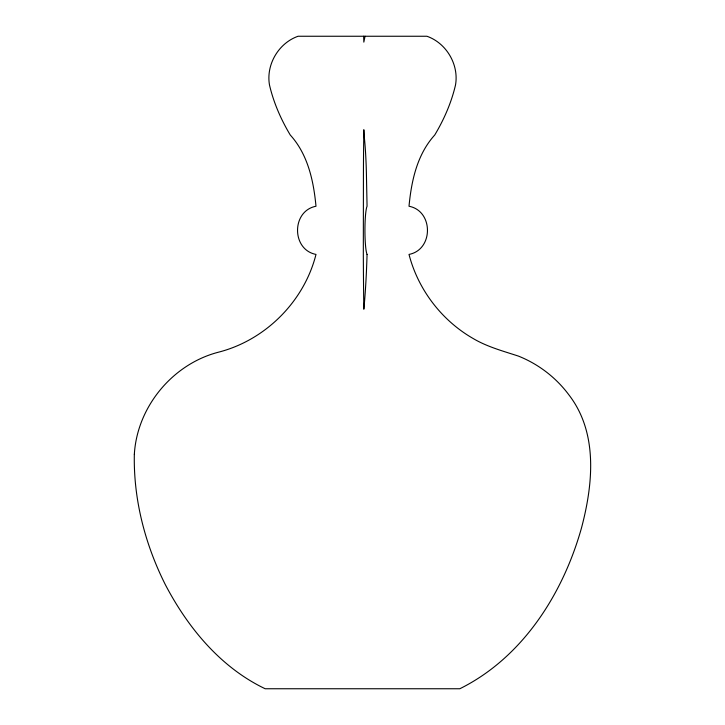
<?xml version="1.0" encoding="UTF-8"?>
<svg xmlns="http://www.w3.org/2000/svg" width="725" height="725" viewBox="0 0 725 725"><rect width="100%" height="100%" fill="white"/><g stroke="black" fill="none" stroke-linecap="round" stroke-linejoin="round"><path stroke-width="1.09" d="M365.056 36.25L363.832 42.132L363.642 36.25M367.058 254.412A136.644 15.433 -90 0 1 364.013 307.5L363.832 309.212L363.805 307.491A136.227 2.411 -90 0 1 363.325 254.421L363.433 172.613A76.651 1.359 90 0 1 363.524 156.654L363.551 153.627A76.75 1.359 90 0 1 363.723 139.644A44.533 0.788 -90 0 0 363.787 134.388L363.832 129.73L364.131 134.388A44.515 5.03 90 0 0 364.557 139.644A76.796 8.673 -90 0 1 365.618 153.627L365.781 156.654A77.104 8.709 -90 0 1 366.388 172.613L367.058 206.244A24.768 2.8 90 0 0 364.938 230.333A24.768 2.8 90 0 0 367.058 254.366M134.333 454.348C133.4 499.471 145.127 544.439 165.327 584.64C187.902 627.75 220.536 667.417 265.178 688.75L459.822 688.75C522.716 657.584 563.135 593.621 581.586 527.592C593.068 484.019 598.207 432.752 568.817 394.763C555.975 377.526 538.367 364.032 518.402 356.093C502.905 351.018 486.983 346.786 472.863 338.348C441.534 320.287 418.044 289.438 409.009 254.421C433.604 249.717 433.604 210.948 409.009 206.244C411.419 180.788 417.111 154.434 434.746 134.995C444.035 119.462 451.421 102.606 455.517 84.952C459.07 64.588 446.419 43.083 426.916 36.25L298.084 36.25C278.581 43.083 265.93 64.588 269.483 84.952C273.579 102.606 280.965 119.462 290.254 134.995C307.889 154.434 313.581 180.788 315.991 206.244C291.396 210.948 291.396 249.717 315.991 254.421C304.183 301.328 265.658 339.989 218.841 352.096C172.704 363.832 137.116 406.798 134.333 454.348"/></g></svg>
